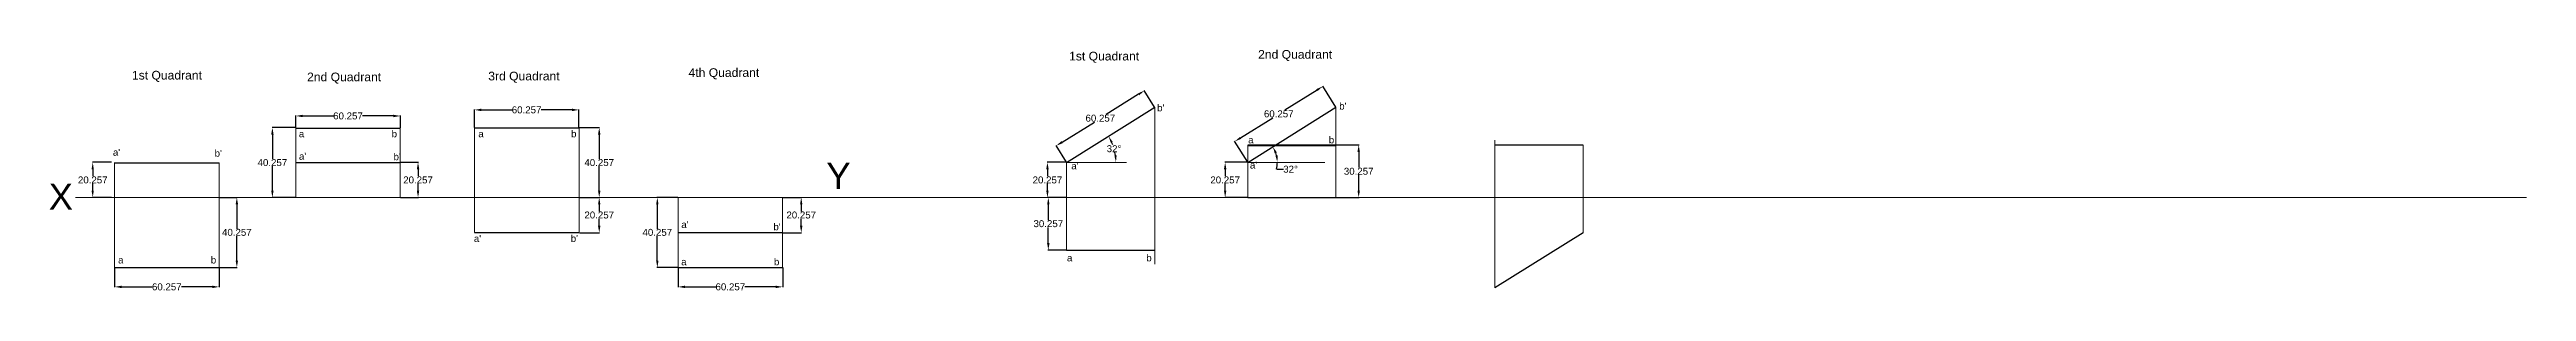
# Model space of a CAD drawing. Header units: millimetres. Extents: x 384 to 1812, y 364 to 503.
import ezdxf

# ---------------------------------------------------------------- set-up
doc = ezdxf.new("R2010")
doc.units = ezdxf.units.MM
doc.header["$PDMODE"] = 32
doc.header["$PDSIZE"] = -7
doc.layers.add('thick continuous', color=7, linetype='Continuous', lineweight=30)
doc.layers.add('thin continuous', color=7, linetype='Continuous', lineweight=13)
doc.styles.get("Standard").update_dxf_attribs({"font": 'arial.ttf', "height": 4})
doc.dimstyles.get("Standard").update_dxf_attribs({"dimtxt": 4, "dimasz": 4, "dimexe": 0.18, "dimexo": 0.0625, "dimgap": 0.09, "dimtad": 0, "dimtih": 1, "dimtoh": 1, "dimdec": 3, "dimzin": 0, "dimdsep": 46, "dimtxsty": 'Standard', "dimcen": 0, "dimadec": 0, "dimazin": 0, "dimtfac": 1, "dimtdec": 3, "dimtofl": 0, "dimtmove": 0, "dimatfit": 3, "dimfxl": 1, "dimtolj": 1, "dimtzin": 0, "dimarcsym": 0})

# ---------------------------------------------------------------- blocks, each defined once
blk = doc.blocks.new('*D25')
at = {"layer": 'Defpoints', "color": 0, "transparency": 16777216}
for p in [(408.9, 438.3), (419.9, 438.3), (419.9, 418)]:
    blk.add_point(p, dxfattribs=at)
at = {"layer": 'thin continuous', "color": 0, "lineweight": -2, "transparency": 16777216}
for p, q in [((419.8, 438.3), (408.7, 438.3)), ((408.9, 434.3), (408.9, 430.3)), ((419.8, 418), (408.7, 418)), ((408.9, 422), (408.9, 426))]:
    blk.add_line(p, q, dxfattribs=at)
at = {"layer": 'thin continuous', "color": 0, "transparency": 16777216}
for points in [[(408.2, 434.3), (409.5, 434.3), (408.9, 438.3)], [(408.2, 422), (409.5, 422), (408.9, 418)]]:
    blk.add_solid(points, dxfattribs=at)
at = {"layer": 'thin continuous', "color": 0, "transparency": 16777216, "insert": (408.9, 428.1), "char_height": 4, "attachment_point": 5}
blk.add_mtext('\\A1;20.257', dxfattribs=at)
blk = doc.blocks.new('*D27')
at = {"layer": 'Defpoints', "color": 0, "transparency": 16777216}
for p in [(421.5, 377.7), (481.8, 377.7), (481.8, 366.5)]:
    blk.add_point(p, dxfattribs=at)
at = {"layer": 'thin continuous', "color": 0, "lineweight": -2, "transparency": 16777216}
for p, q in [((421.5, 377.7), (421.5, 366.3)), ((481.8, 377.7), (481.8, 366.3)), ((425.5, 366.5), (443.2, 366.5)), ((477.8, 366.5), (460, 366.5))]:
    blk.add_line(p, q, dxfattribs=at)
at = {"layer": 'thin continuous', "color": 0, "transparency": 16777216}
for points in [[(425.5, 367.2), (425.5, 365.8), (421.5, 366.5)], [(477.8, 367.2), (477.8, 365.8), (481.8, 366.5)]]:
    blk.add_solid(points, dxfattribs=at)
at = {"layer": 'thin continuous', "color": 0, "transparency": 16777216, "insert": (451.6, 366.5), "char_height": 4, "attachment_point": 5}
blk.add_mtext('\\A1;60.257', dxfattribs=at)
blk = doc.blocks.new('*D28')
at = {"layer": 'Defpoints', "color": 0, "transparency": 16777216}
for p in [(481.8, 418), (492, 418), (481.8, 377.7)]:
    blk.add_point(p, dxfattribs=at)
at = {"layer": 'thin continuous', "color": 0, "lineweight": -2, "transparency": 16777216}
for p, q in [((481.8, 418), (492.2, 418)), ((492, 414), (492, 400)), ((492, 381.7), (492, 395.7)), ((481.8, 377.7), (492.2, 377.7))]:
    blk.add_line(p, q, dxfattribs=at)
at = {"layer": 'thin continuous', "color": 0, "transparency": 16777216}
for points in [[(491.3, 414), (492.7, 414), (492, 418)], [(491.3, 381.7), (492.7, 381.7), (492, 377.7)]]:
    blk.add_solid(points, dxfattribs=at)
at = {"layer": 'thin continuous', "color": 0, "transparency": 16777216, "insert": (492, 397.9), "char_height": 4, "attachment_point": 5}
blk.add_mtext('\\A1;40.257', dxfattribs=at)
blk = doc.blocks.new('*D29')
at = {"layer": 'Defpoints', "color": 0, "transparency": 16777216}
for p in [(526, 458), (586.3, 465), (586.3, 458)]:
    blk.add_point(p, dxfattribs=at)
at = {"layer": 'thin continuous', "color": 0, "lineweight": -2, "transparency": 16777216}
for p, q in [((526, 458.1), (526, 465.2)), ((530, 465), (547.7, 465)), ((582.3, 465), (564.5, 465)), ((586.3, 458.1), (586.3, 465.2))]:
    blk.add_line(p, q, dxfattribs=at)
at = {"layer": 'thin continuous', "color": 0, "transparency": 16777216}
for points in [[(530, 465.7), (530, 464.3), (526, 465)], [(582.3, 465.7), (582.3, 464.3), (586.3, 465)]]:
    blk.add_solid(points, dxfattribs=at)
at = {"layer": 'thin continuous', "color": 0, "transparency": 16777216, "insert": (556.1, 465), "char_height": 4, "attachment_point": 5}
blk.add_mtext('\\A1;60.257', dxfattribs=at)
blk = doc.blocks.new('*D31')
at = {"layer": 'Defpoints', "color": 0, "transparency": 16777216}
for p in [(512.5, 458.3), (526, 458.3), (526, 418)]:
    blk.add_point(p, dxfattribs=at)
at = {"layer": 'thin continuous', "color": 0, "lineweight": -2, "transparency": 16777216}
for p, q in [((525.9, 458.3), (512.3, 458.3)), ((512.5, 454.3), (512.5, 440.3)), ((512.5, 422), (512.5, 436)), ((525.9, 418), (512.3, 418))]:
    blk.add_line(p, q, dxfattribs=at)
at = {"layer": 'thin continuous', "color": 0, "transparency": 16777216}
for points in [[(511.8, 454.3), (513.2, 454.3), (512.5, 458.3)], [(511.8, 422), (513.2, 422), (512.5, 418)]]:
    blk.add_solid(points, dxfattribs=at)
at = {"layer": 'thin continuous', "color": 0, "transparency": 16777216, "insert": (512.5, 438.1), "char_height": 4, "attachment_point": 5}
blk.add_mtext('\\A1;40.257', dxfattribs=at)
blk = doc.blocks.new('*D32')
at = {"layer": 'Defpoints', "color": 0, "transparency": 16777216}
for p in [(586.3, 438.3), (586.3, 418), (596.5, 418)]:
    blk.add_point(p, dxfattribs=at)
at = {"layer": 'thin continuous', "color": 0, "lineweight": -2, "transparency": 16777216}
for p, q in [((586.3, 438.3), (596.7, 438.3)), ((596.5, 434.3), (596.5, 430.3)), ((586.3, 418), (596.7, 418)), ((596.5, 422), (596.5, 426))]:
    blk.add_line(p, q, dxfattribs=at)
at = {"layer": 'thin continuous', "color": 0, "transparency": 16777216}
for points in [[(595.8, 434.3), (597.2, 434.3), (596.5, 438.3)], [(595.8, 422), (597.2, 422), (596.5, 418)]]:
    blk.add_solid(points, dxfattribs=at)
at = {"layer": 'thin continuous', "color": 0, "transparency": 16777216, "insert": (596.5, 428.1), "char_height": 4, "attachment_point": 5}
blk.add_mtext('\\A1;20.257', dxfattribs=at)
blk = doc.blocks.new('*D37')
at = {"layer": 'Defpoints', "color": 0, "transparency": 16777216}
for p in [(689.5, 458.3), (701, 458.3), (689.5, 418)]:
    blk.add_point(p, dxfattribs=at)
at = {"layer": 'thin continuous', "color": 0, "lineweight": -2, "transparency": 16777216}
for p, q in [((689.6, 458.3), (701.2, 458.3)), ((701, 454.3), (701, 440.3)), ((701, 422), (701, 436)), ((689.6, 418), (701.2, 418))]:
    blk.add_line(p, q, dxfattribs=at)
at = {"layer": 'thin continuous', "color": 0, "transparency": 16777216}
for points in [[(700.3, 454.3), (701.7, 454.3), (701, 458.3)], [(700.3, 422), (701.7, 422), (701, 418)]]:
    blk.add_solid(points, dxfattribs=at)
at = {"layer": 'thin continuous', "color": 0, "transparency": 16777216, "insert": (701, 438.1), "char_height": 4, "attachment_point": 5}
blk.add_mtext('\\A1;40.257', dxfattribs=at)
blk = doc.blocks.new('*D38')
at = {"layer": 'Defpoints', "color": 0, "transparency": 16777216}
for p in [(689.5, 418), (689.5, 397.7), (701, 397.7)]:
    blk.add_point(p, dxfattribs=at)
at = {"layer": 'thin continuous', "color": 0, "lineweight": -2, "transparency": 16777216}
for p, q in [((689.6, 418), (701.2, 418)), ((701, 414), (701, 410)), ((701, 401.7), (701, 405.7)), ((689.6, 397.7), (701.2, 397.7))]:
    blk.add_line(p, q, dxfattribs=at)
at = {"layer": 'thin continuous', "color": 0, "transparency": 16777216}
for points in [[(700.3, 414), (701.7, 414), (701, 418)], [(700.3, 401.7), (701.7, 401.7), (701, 397.7)]]:
    blk.add_solid(points, dxfattribs=at)
at = {"layer": 'thin continuous', "color": 0, "transparency": 16777216, "insert": (701, 407.9), "char_height": 4, "attachment_point": 5}
blk.add_mtext('\\A1;20.257', dxfattribs=at)
blk = doc.blocks.new('*D39')
at = {"layer": 'Defpoints', "color": 0, "transparency": 16777216}
for p in [(629, 458.3), (689.3, 468.5), (689.3, 458.3)]:
    blk.add_point(p, dxfattribs=at)
at = {"layer": 'thin continuous', "color": 0, "lineweight": -2, "transparency": 16777216}
for p, q in [((629, 458.3), (629, 468.7)), ((633, 468.5), (650.7, 468.5)), ((685.3, 468.5), (667.5, 468.5)), ((689.3, 458.3), (689.3, 468.7))]:
    blk.add_line(p, q, dxfattribs=at)
at = {"layer": 'thin continuous', "color": 0, "transparency": 16777216}
for points in [[(633, 469.2), (633, 467.8), (629, 468.5)], [(685.3, 469.2), (685.3, 467.8), (689.3, 468.5)]]:
    blk.add_solid(points, dxfattribs=at)
at = {"layer": 'thin continuous', "color": 0, "transparency": 16777216, "insert": (659.1, 468.5), "char_height": 4, "attachment_point": 5}
blk.add_mtext('\\A1;60.257', dxfattribs=at)
blk = doc.blocks.new('*D45')
at = {"layer": 'Defpoints', "color": 0, "transparency": 16777216}
for p in [(806.8, 418), (806.8, 397.7), (817.5, 397.7)]:
    blk.add_point(p, dxfattribs=at)
at = {"layer": 'thin continuous', "color": 0, "lineweight": -2, "transparency": 16777216}
for p, q in [((806.8, 418), (817.7, 418)), ((817.5, 414), (817.5, 410)), ((817.5, 401.7), (817.5, 405.7)), ((806.8, 397.7), (817.7, 397.7))]:
    blk.add_line(p, q, dxfattribs=at)
at = {"layer": 'thin continuous', "color": 0, "transparency": 16777216}
for points in [[(816.8, 414), (818.2, 414), (817.5, 418)], [(816.8, 401.7), (818.2, 401.7), (817.5, 397.7)]]:
    blk.add_solid(points, dxfattribs=at)
at = {"layer": 'thin continuous', "color": 0, "transparency": 16777216, "insert": (817.5, 407.9), "char_height": 4, "attachment_point": 5}
blk.add_mtext('\\A1;20.257', dxfattribs=at)
blk = doc.blocks.new('*D51')
at = {"layer": 'Defpoints', "color": 0, "transparency": 16777216}
for p in [(746.5, 418), (734.5, 377.7), (746.5, 377.7)]:
    blk.add_point(p, dxfattribs=at)
at = {"layer": 'thin continuous', "color": 0, "lineweight": -2, "transparency": 16777216}
for p, q in [((746.4, 418), (734.3, 418)), ((734.5, 414), (734.5, 400)), ((734.5, 381.7), (734.5, 395.7)), ((746.4, 377.7), (734.3, 377.7))]:
    blk.add_line(p, q, dxfattribs=at)
at = {"layer": 'thin continuous', "color": 0, "transparency": 16777216}
for points in [[(733.8, 414), (735.2, 414), (734.5, 418)], [(733.8, 381.7), (735.2, 381.7), (734.5, 377.7)]]:
    blk.add_solid(points, dxfattribs=at)
at = {"layer": 'thin continuous', "color": 0, "transparency": 16777216, "insert": (734.5, 397.9), "char_height": 4, "attachment_point": 5}
blk.add_mtext('\\A1;40.257', dxfattribs=at)
blk = doc.blocks.new('*D52')
at = {"layer": 'Defpoints', "color": 0, "transparency": 16777216}
for p in [(746.5, 377.7), (806.8, 377.7), (806.8, 366.5)]:
    blk.add_point(p, dxfattribs=at)
at = {"layer": 'thin continuous', "color": 0, "lineweight": -2, "transparency": 16777216}
for p, q in [((746.5, 377.7), (746.5, 366.3)), ((806.8, 377.7), (806.8, 366.3)), ((750.5, 366.5), (768.2, 366.5)), ((802.8, 366.5), (785, 366.5))]:
    blk.add_line(p, q, dxfattribs=at)
at = {"layer": 'thin continuous', "color": 0, "transparency": 16777216}
for points in [[(750.5, 367.2), (750.5, 365.8), (746.5, 366.5)], [(802.8, 367.2), (802.8, 365.8), (806.8, 366.5)]]:
    blk.add_solid(points, dxfattribs=at)
at = {"layer": 'thin continuous', "color": 0, "transparency": 16777216, "insert": (776.6, 366.5), "char_height": 4, "attachment_point": 5}
blk.add_mtext('\\A1;60.257', dxfattribs=at)
blk = doc.blocks.new('*D53')
at = {"layer": 'Defpoints', "color": 0, "transparency": 16777216}
for p in [(1015.4, 479.6), (1021.4, 470.1), (970.5, 438.3)]:
    blk.add_point(p, dxfattribs=at)
at = {"layer": 'thin continuous', "color": 0, "lineweight": -2, "transparency": 16777216}
for p, q in [((1012, 477.5), (993.4, 465.8)), ((1021.3, 470.1), (1015.3, 479.7)), ((967.9, 449.9), (986.6, 461.5)), ((970.5, 438.3), (964.5, 447.9))]:
    blk.add_line(p, q, dxfattribs=at)
at = {"layer": 'thin continuous', "color": 0, "transparency": 16777216}
for points in [[(1011.7, 478), (1012.4, 476.9), (1015.4, 479.6)], [(967.6, 450.5), (968.3, 449.3), (964.5, 447.8)]]:
    blk.add_solid(points, dxfattribs=at)
at = {"layer": 'thin continuous', "color": 0, "transparency": 16777216, "insert": (990, 463.7), "char_height": 4, "attachment_point": 5}
blk.add_mtext('\\A1;60.257', dxfattribs=at)
blk = doc.blocks.new('*D54')
at = {"layer": 'Defpoints', "color": 0, "transparency": 16777216}
for p in [(959.5, 438.3), (970.5, 438.3), (970.5, 418)]:
    blk.add_point(p, dxfattribs=at)
at = {"layer": 'thin continuous', "color": 0, "lineweight": -2, "transparency": 16777216}
for p, q in [((970.4, 438.3), (959.3, 438.3)), ((959.5, 434.3), (959.5, 430.3)), ((970.4, 418), (959.3, 418)), ((959.5, 422), (959.5, 426))]:
    blk.add_line(p, q, dxfattribs=at)
at = {"layer": 'thin continuous', "color": 0, "transparency": 16777216}
for points in [[(958.8, 434.3), (960.2, 434.3), (959.5, 438.3)], [(958.8, 422), (960.2, 422), (959.5, 418)]]:
    blk.add_solid(points, dxfattribs=at)
at = {"layer": 'thin continuous', "color": 0, "transparency": 16777216, "insert": (959.5, 428.1), "char_height": 4, "attachment_point": 5}
blk.add_mtext('\\A1;20.257', dxfattribs=at)
blk = doc.blocks.new('*D55')
at = {"layer": 'Defpoints', "color": 0, "transparency": 16777216}
for p in [(970.5, 418), (960, 387.7), (970.5, 387.7)]:
    blk.add_point(p, dxfattribs=at)
at = {"layer": 'thin continuous', "color": 0, "lineweight": -2, "transparency": 16777216}
for p, q in [((970.4, 418), (959.8, 418)), ((960, 414), (960, 405)), ((960, 391.7), (960, 400.7)), ((970.4, 387.7), (959.8, 387.7))]:
    blk.add_line(p, q, dxfattribs=at)
at = {"layer": 'thin continuous', "color": 0, "transparency": 16777216}
for points in [[(959.3, 414), (960.7, 414), (960, 418)], [(959.3, 391.7), (960.7, 391.7), (960, 387.7)]]:
    blk.add_solid(points, dxfattribs=at)
at = {"layer": 'thin continuous', "color": 0, "transparency": 16777216, "insert": (960, 402.9), "char_height": 4, "attachment_point": 5}
blk.add_mtext('\\A1;30.257', dxfattribs=at)
blk = doc.blocks.new('*D57')
at = {"layer": 'Defpoints', "color": 0, "transparency": 16777216}
for p in [(1118.4, 482.1), (1125.9, 470.1), (1075, 438.3)]:
    blk.add_point(p, dxfattribs=at)
at = {"layer": 'thin continuous', "color": 0, "lineweight": -2, "transparency": 16777216}
for p, q in [((1115, 479.9), (1096.4, 468.3)), ((1125.8, 470.1), (1118.3, 482.2)), ((1070.9, 452.4), (1089.5, 464)), ((1075, 438.3), (1067.4, 450.4))]:
    blk.add_line(p, q, dxfattribs=at)
at = {"layer": 'thin continuous', "color": 0, "transparency": 16777216}
for points in [[(1114.6, 480.5), (1115.3, 479.4), (1118.4, 482.1)], [(1070.5, 452.9), (1071.2, 451.8), (1067.5, 450.3)]]:
    blk.add_solid(points, dxfattribs=at)
at = {"layer": 'thin continuous', "color": 0, "transparency": 16777216, "insert": (1092.9, 466.2), "char_height": 4, "attachment_point": 5}
blk.add_mtext('\\A1;60.257', dxfattribs=at)
blk = doc.blocks.new('*D58')
at = {"layer": 'Defpoints', "color": 0, "transparency": 16777216}
for p in [(1062, 438.3), (1075, 438.3), (1075, 418)]:
    blk.add_point(p, dxfattribs=at)
at = {"layer": 'thin continuous', "color": 0, "lineweight": -2, "transparency": 16777216}
for p, q in [((1074.9, 438.3), (1061.8, 438.3)), ((1062, 434.3), (1062, 430.3)), ((1074.9, 418), (1061.8, 418)), ((1062, 422), (1062, 426))]:
    blk.add_line(p, q, dxfattribs=at)
at = {"layer": 'thin continuous', "color": 0, "transparency": 16777216}
for points in [[(1061.3, 434.3), (1062.7, 434.3), (1062, 438.3)], [(1061.3, 422), (1062.7, 422), (1062, 418)]]:
    blk.add_solid(points, dxfattribs=at)
at = {"layer": 'thin continuous', "color": 0, "transparency": 16777216, "insert": (1062, 428.1), "char_height": 4, "attachment_point": 5}
blk.add_mtext('\\A1;20.257', dxfattribs=at)
blk = doc.blocks.new('*D59')
at = {"layer": 'Defpoints', "color": 0, "transparency": 16777216}
for p in [(1075, 448.3), (1139, 448.3), (1075, 418)]:
    blk.add_point(p, dxfattribs=at)
at = {"layer": 'thin continuous', "color": 0, "lineweight": -2, "transparency": 16777216}
for p, q in [((1075.1, 448.3), (1139.2, 448.3)), ((1139, 444.3), (1139, 435.3)), ((1139, 422), (1139, 431)), ((1075.1, 418), (1139.2, 418))]:
    blk.add_line(p, q, dxfattribs=at)
at = {"layer": 'thin continuous', "color": 0, "transparency": 16777216}
for points in [[(1138.3, 444.3), (1139.7, 444.3), (1139, 448.3)], [(1138.3, 422), (1139.7, 422), (1139, 418)]]:
    blk.add_solid(points, dxfattribs=at)
at = {"layer": 'thin continuous', "color": 0, "transparency": 16777216, "insert": (1139, 433.1), "char_height": 4, "attachment_point": 5}
blk.add_mtext('\\A1;30.257', dxfattribs=at)
blk = doc.blocks.new('*D77')
at = {"layer": 'Defpoints', "color": 0, "transparency": 16777216}
for p in [(1021.4, 470.1), (998.5, 443.5), (970.5, 438.3), (970.5, 438.3), (1005, 438.3)]:
    blk.add_point(p, dxfattribs=at)
at = {"layer": 'thin continuous', "color": 0, "lineweight": -2, "transparency": 16777216}
for start, end in [(20.517, 23.9538), (8.0462, 11.5832)]:
    blk.add_arc((970.5, 438.3), 28.5, start, end, dxfattribs=at)
at = {"layer": 'thin continuous', "color": 0, "transparency": 16777216}
for points in [[(996, 449.5), (997.1, 450.1), (994.7, 453.4)], [(999.4, 442.3), (998.1, 442.2), (999, 438.3)]]:
    blk.add_solid(points, dxfattribs=at)
at = {"layer": 'thin continuous', "color": 0, "transparency": 16777216, "insert": (997.9, 446.1), "char_height": 4, "attachment_point": 5}
blk.add_mtext('\\A1;32°', dxfattribs=at)
blk = doc.blocks.new('*D78')
at = {"layer": 'Defpoints', "color": 0, "transparency": 16777216}
for p in [(1125.9, 470.1), (1091, 444.5), (1075, 438.3), (1075, 438.3), (1119.5, 438.3)]:
    blk.add_point(p, dxfattribs=at)
at = {"layer": 'thin continuous', "color": 0, "lineweight": -2, "transparency": 16777216}
blk.add_line((1091.7, 434.3), (1095.7, 434.3), dxfattribs=at)
for start, end in [(13.407, 18.593), (346.593, 0)]:
    blk.add_arc((1075, 438.3), 17.1, start, end, dxfattribs=at)
at = {"layer": 'thin continuous', "color": 0, "transparency": 16777216}
for points in [[(1090.6, 443.4), (1091.8, 444), (1089.5, 447.3)], [(1092.3, 442.3), (1091, 442.2), (1092.1, 438.3)]]:
    blk.add_solid(points, dxfattribs=at)
at = {"layer": 'thin continuous', "color": 0, "transparency": 16777216, "insert": (1099.7, 434.3), "char_height": 4, "attachment_point": 5}
blk.add_mtext('\\A1;32°', dxfattribs=at)

msp = doc.modelspace()

# ---------------------------------------------------------------- linework, layer by layer
at = {"layer": 'thick continuous'}
for p, q in [((526, 458), (586.257, 458)), ((629, 458.257), (689.257, 458.257)), ((970.5, 438.257), (1021.3829, 470.0522)), ((1075, 438.257), (1125.8829, 470.0522)), ((1075, 448), (1125.8829, 448)), ((1268.5, 448.257), (1217.6171, 448.257)), ((421.5, 438), (481.757, 438)), ((526, 438.257), (586.257, 438.257)), ((629, 397.743), (689.257, 397.743)), ((746.5, 397.8715), (806.757, 397.8715)), ((970.5, 387.743), (1021.3829, 387.743)), ((1268.5, 397.73), (1217.6171, 365.9348)), ((1268.5, 397.73), (1268.5, 397.73)), ((421.5, 377.743), (481.757, 377.743)), ((746.5, 377.743), (806.757, 377.743))]:
    msp.add_line(p, q, dxfattribs=at)
at = {"layer": 'thin continuous'}
for p, q in [((526, 418), (526, 458.257)), ((586.257, 458), (586.257, 417.743)), ((629, 418), (629, 458.257)), ((689.5, 418), (689.5, 458.257)), ((1021.3829, 470.0522), (1021.3829, 379.5)), ((1125.8829, 470.0522), (1125.8829, 418)), ((1075, 418), (1075, 448.257)), ((1217.6171, 365.9348), (1217.6171, 451)), ((1268.5, 418), (1268.5, 448.257)), ((421.5, 418), (421.5, 438.257)), ((481.757, 438), (481.757, 417.743)), ((526, 418), (526, 438.257)), ((586.257, 438.257), (586.257, 418)), ((970.5, 418), (970.5, 438.257)), ((970.5, 438.257), (1005, 438.257)), ((1075, 418), (1075, 438.257)), ((1075, 438.257), (1119.5, 438.257)), ((399, 418), (1812.5, 418)), ((421.5, 418), (421.5, 377.743)), ((481.757, 377.743), (481.757, 418)), ((629, 418), (629, 397.743)), ((689.5, 418), (689.5, 397.743)), ((746.5, 418), (746.5, 397.743)), ((746.5, 418), (746.5, 377.743)), ((806.757, 418), (806.757, 397.743)), ((806.757, 418), (806.757, 377.743)), ((970.5, 418), (970.5, 387.743)), ((1268.5, 418), (1268.5, 397.73))]:
    msp.add_line(p, q, dxfattribs=at)

# ---------------------------------------------------------------- texts
at = {"layer": 'thick continuous', "char_height": 5, "attachment_point": 1}
for s, width, insert in [('1st Quadrant', 49.5, (972, 502)), ('3rd Quadrant', 63, (637, 490.5))]:
    msp.add_mtext_dynamic_manual_height_columns(s, width=width, gutter_width=25, heights=[0], dxfattribs=dict(at, insert=insert))
at = {"layer": 'thin continuous', "attachment_point": 1}
for s, width, gutter_width, insert, char_height in [('2nd Quadrant', 57.5, 20, (1081, 503), 5), ('1st Quadrant', 58.5, 25, (431.5, 491), 5), ('2nd Quadrant', 46.5, 25, (532.5, 490), 5), ('4th Quadrant', 58, 25, (752.5, 492.5), 5), ("b'", 6.5, 20, (1022.7641, 471.7111), 4), ("b'", 6.5, 20, (1127.7641, 472.7111), 4), ("a'", 14.5, 25, (420.5, 446.0477), 4), ("b'", 8.415476, 20, (479.1667, 445.4742), 4), ('a', 6.5, 20, (527.7641, 456.7312), 4), ("a'", 14.5, 25, (527.8065, 443.7569), 4), ('b', 8.415476, 20, (581.2641, 456.7312), 4), ("b'", 8.415476, 20, (582.3758, 443.5044), 4), ('a', 6.5, 20, (631.2641, 456.7312), 4), ('b', 8.415476, 20, (684.7641, 456.7312), 4), ('a', 6.5, 20, (1075.2641, 453.2111), 4), ('b', 6.5, 20, (1121.7641, 453.2111), 4), ("a'", 6.5, 20, (973.2641, 438.2111), 4), ("a'", 6.5, 20, (1076.2641, 438.7111), 4), ('X', 22.5, 25, (383.5, 426), 15), ("a'", 14.5, 25, (748.334, 404.4307), 4), ("b'", 8.415476, 20, (801.4491, 403.1189), 4), ("a'", 14.5, 25, (628.6964, 396.3864), 4), ("b'", 8.415476, 20, (684.5868, 396.4162), 4), ('a', 6.5, 20, (423.5, 384), 4), ('b', 8.415476, 20, (477, 384), 4), ('a', 6.5, 20, (748.2641, 382.9742), 4), ('b', 8.415476, 20, (801.7641, 382.9742), 4), ('a', 6.5, 20, (970.7641, 385.2312), 4), ('b', 8.415476, 20, (1016.5, 385.2312), 4)]:
    msp.add_mtext_dynamic_manual_height_columns(s, width=width, gutter_width=gutter_width, heights=[0], dxfattribs=dict(at, insert=insert, char_height=char_height))
at = {"layer": 'thin continuous', "ltscale": 3, "insert": (832, 438), "char_height": 15, "attachment_point": 1}
msp.add_mtext_dynamic_manual_height_columns('Y', width=25, gutter_width=25, heights=[0], dxfattribs=at)

# ---------------------------------------------------------------- dimensions: what is measured, and where the dimension line sits
at = {"layer": 'thin continuous'}
for p1, p2, distance, picture, middle in [((970.5, 438.257), (1021.3829, 470.0522), 11.2334, '*D53', (989.9887, 463.681)), ((1075, 438.257), (1125.8829, 470.0522), 14.1479, '*D57', (1092.9442, 466.1527))]:
    dim = msp.add_aligned_dim(p1=p1, p2=p2, distance=distance, text='60.257', dimstyle='Standard', dxfattribs=at)
    dim.commit()
    dim.dimension.update_dxf_attribs({"geometry": picture, "text_midpoint": middle})
for base, p1, p2, picture, middle in [((512.5, 458.257), (526, 418), (526, 458.257), '*D31', (512.5, 438.1285)), ((701, 458.257), (689.5, 418), (689.5, 458.257), '*D37', (701, 438.1285)), ((1139, 448.257), (1075, 418), (1075, 448.257), '*D59', (1139, 433.1285)), ((408.8599, 438.257), (419.8599, 418), (419.8599, 438.257), '*D25', (408.8599, 428.1285)), ((596.5, 418), (586.257, 438.257), (586.257, 418), '*D32', (596.5, 428.1285)), ((959.5, 438.257), (970.5, 418), (970.5, 438.257), '*D54', (959.5, 428.1285)), ((1062, 438.257), (1075, 418), (1075, 438.257), '*D58', (1062, 428.1285)), ((492, 418), (481.757, 377.743), (481.757, 418), '*D28', (492, 397.8715)), ((701, 397.743), (689.5, 418), (689.5, 397.743), '*D38', (701, 407.8715)), ((734.5, 377.743), (746.5, 418), (746.5, 377.743), '*D51', (734.5, 397.8715)), ((960, 387.743), (970.5, 418), (970.5, 387.743), '*D55', (960, 402.8715))]:
    dim = msp.add_linear_dim(base=base, p1=p1, p2=p2, angle=90, dimstyle='Standard', dxfattribs=at)
    dim.commit()
    dim.dimension.update_dxf_attribs({"geometry": picture, "text_midpoint": middle})
for base, p1, p2, picture, middle in [((586.257, 465), (526, 458), (586.257, 458), '*D29', (556.1285, 465)), ((689.257, 468.5), (629, 458.257), (689.257, 458.257), '*D39', (659.1285, 468.5)), ((481.757, 366.5), (421.5, 377.743), (481.757, 377.743), '*D27', (451.6285, 366.5)), ((806.757, 366.5), (746.5, 377.743), (806.757, 377.743), '*D52', (776.6285, 366.5))]:
    dim = msp.add_linear_dim(base=base, p1=p1, p2=p2, dimstyle='Standard', dxfattribs=at)
    dim.commit()
    dim.dimension.update_dxf_attribs({"geometry": picture, "text_midpoint": middle})
for base, line1, line2, picture, middle in [((998.5142, 443.5335), ((970.5, 438.257), (1021.3829, 470.0522)), ((970.5, 438.257), (1005, 438.257)), '*D77', (997.9024, 446.1145)), ((1090.9594, 444.49), ((1075, 438.257), (1119.5, 438.257)), ((1075, 438.257), (1125.8829, 470.0522)), '*D78', (1099.6787, 434.2843))]:
    dim = msp.add_angular_dim_2l(base=base, line1=line1, line2=line2, dimstyle='Standard', dxfattribs=at)
    dim.commit()
    dim.dimension.update_dxf_attribs({"geometry": picture, "text_midpoint": middle})
dim = msp.add_linear_dim(base=(817.5, 397.743), p1=(806.757, 418), p2=(806.757, 397.743), angle=90, text='20.257', dimstyle='Standard', dxfattribs=at)
dim.commit()
dim.dimension.update_dxf_attribs({"geometry": '*D45', "text_midpoint": (817.5, 407.8715)})

doc.saveas('drawing.dxf')
